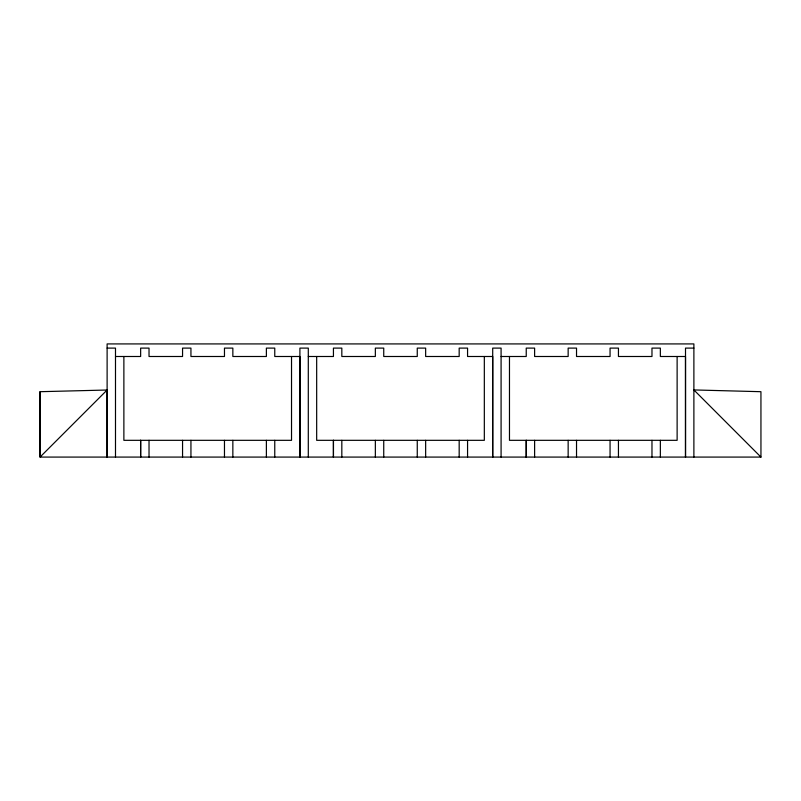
<?xml version="1.0" encoding="UTF-8"?>
<svg xmlns="http://www.w3.org/2000/svg" width="801" height="801" viewBox="0 0 801 801"><rect width="100%" height="100%" fill="white"/><g stroke="black" fill="none" stroke-linecap="round" stroke-linejoin="round"><path stroke-width="1.2" d="M693.886 457.081L693.886 343.919L107.114 343.919L107.114 457.081L107.114 390.017L40.05 391.699L40.05 457.081L760.95 457.081L760.94 391.699L693.886 389.937L760.95 457.081M115.494 457.081L115.494 348.105L107.114 348.105M308.295 457.081L308.295 348.105L299.904 348.105L299.904 457.081L299.904 356.495L274.763 356.495L274.763 348.105L266.383 348.105L266.383 356.495L232.851 356.495L232.851 348.105L224.47 348.105L224.47 356.495L190.938 356.495L190.938 348.105L182.558 348.105L182.558 356.495L149.026 356.495L149.026 348.105L140.646 348.105L140.646 356.495L115.494 356.495M501.086 457.081L501.086 348.105L492.705 348.105L492.705 457.081L492.705 356.495L467.564 356.495L467.564 348.105L459.173 348.105L459.173 356.495L425.651 356.495L425.651 348.105L417.261 348.105L417.261 356.495L383.739 356.495L383.739 348.105L375.349 348.105L375.349 356.495L341.827 356.495L341.827 348.105L333.436 348.105L333.436 356.495L308.295 356.495M107.114 390.017L40.05 457.081L40.05 391.699M693.886 348.105L685.506 348.105L685.506 457.081L685.506 356.495L660.354 356.495L660.354 348.105L651.974 348.105L651.974 356.495L618.442 356.495L618.442 348.105L610.062 348.105L610.062 356.495L576.53 356.495L576.53 348.105L568.149 348.105L568.149 356.495L534.617 356.495L534.617 348.105L526.237 348.105L526.237 356.495L501.086 356.495M677.125 356.495L677.125 440.32L509.476 440.32L509.476 356.495M660.354 440.32L660.354 457.081M651.974 440.32L651.974 457.081M618.442 440.32L618.442 457.081M610.062 440.32L610.062 457.081M576.53 440.32L576.53 457.081M568.149 440.32L568.149 457.081M534.617 440.32L534.617 457.081M484.325 356.495L484.325 440.32L316.675 440.32L316.675 356.495M467.564 440.32L467.564 457.081M459.173 440.32L459.173 457.081M425.651 440.32L425.651 457.081M417.261 440.32L417.261 457.081M383.739 440.32L383.739 457.081M375.349 440.32L375.349 457.081M341.827 440.32L341.827 457.081M291.524 356.495L291.524 440.32L123.875 440.32L123.875 356.495M274.763 440.32L274.763 457.081M266.383 440.32L266.383 457.081M232.851 440.32L232.851 457.081M224.47 440.32L224.47 457.081M190.938 440.32L190.938 457.081M182.558 440.32L182.558 457.081M149.026 440.32L149.026 457.081M140.646 440.32L140.636 457.081L140.646 440.32M333.436 440.32L333.436 457.081L333.436 440.32M526.237 440.32L526.237 457.081L526.237 440.32"/></g></svg>
